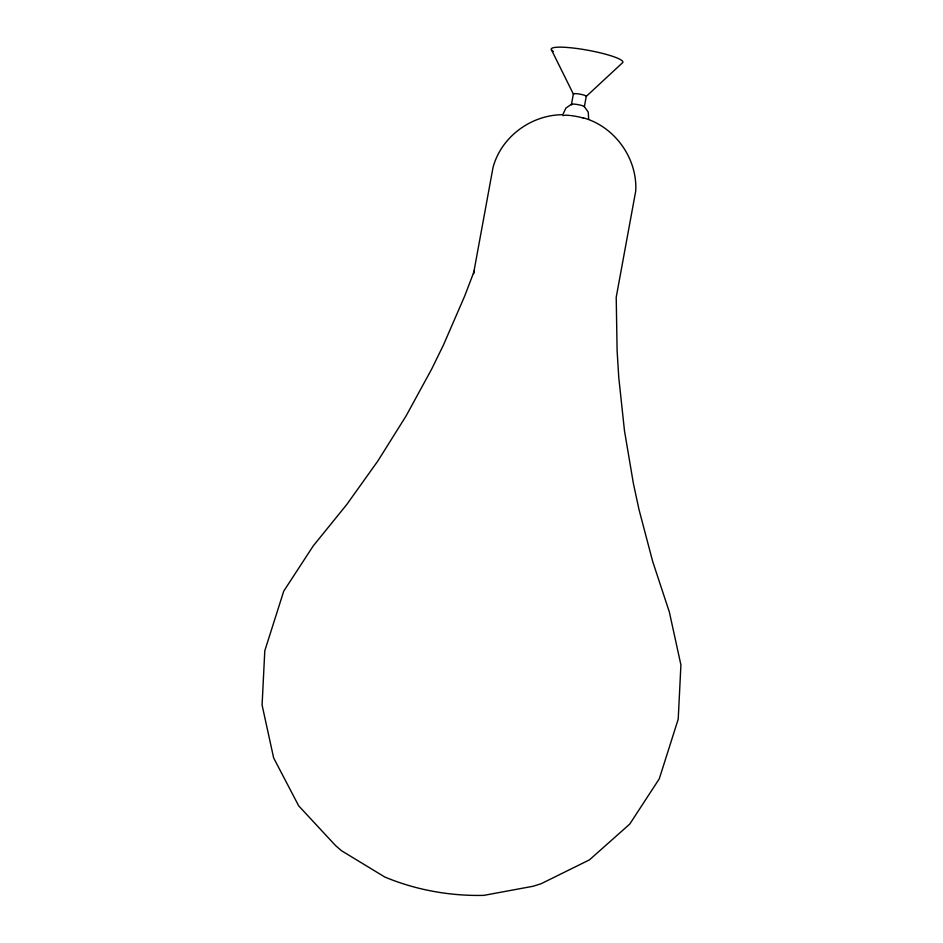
<?xml version="1.0" encoding="UTF-8"?>
<svg xmlns="http://www.w3.org/2000/svg" width="943" height="943" viewBox="0 0 943 943"><rect width="100%" height="100%" fill="white"/><g stroke="black" fill="none" stroke-linecap="round" stroke-linejoin="round"><path stroke-width="1.41" d="M571.434 104.52L573.356 94.041L551.407 49.72M586.298 96.186L584.377 106.665L588.255 112.158L588.668 119.36M563.054 114.079L565.953 108.009L571.505 104.272M562.252 114.704C530.874 115.058 501.216 136.9 493.036 167.43L473.539 273.635L474.305 270.889L464.758 295.902L443.458 344.985L431.717 369.008L406.115 415.898L377.778 461.115L346.776 504.505L313.241 545.903L283.725 591.167L264.794 650.788L262.083 705.046L273.647 757.936L298.695 805.852L335.519 845.541L341.46 850.692L384.685 876.955C415.733 890.003 450.212 896.168 483.853 895.367L533.043 886.267L541.117 883.732L589.458 859.863L629.759 824.076L659.275 778.812L678.206 719.191L680.917 664.933L669.353 612.042L652.639 561.309L639.024 509.633L633.39 483.5L624.478 430.762L618.773 377.554L617.111 350.82L616.215 297.245L635.723 191.04C637.586 158.224 614.471 126.15 582.727 117.675M562.971 115.659A13.002 1.945 10.4 0 1 570.138 115.494M571.163 115.612A13.002 1.945 10.4 0 1 583.776 118.205M573.721 94.371A6.601 0.99 10.4 0 1 579.25 94.017A6.601 0.99 10.4 0 1 586.228 96.434L622.368 62.898A36.4 5.434 10.4 0 0 583.858 49.543A36.4 5.434 10.4 0 0 553.458 51.5M571.8 104.85A6.601 0.99 10.4 0 1 577.316 104.496A6.601 0.99 10.4 0 1 584.306 106.913"/></g></svg>
